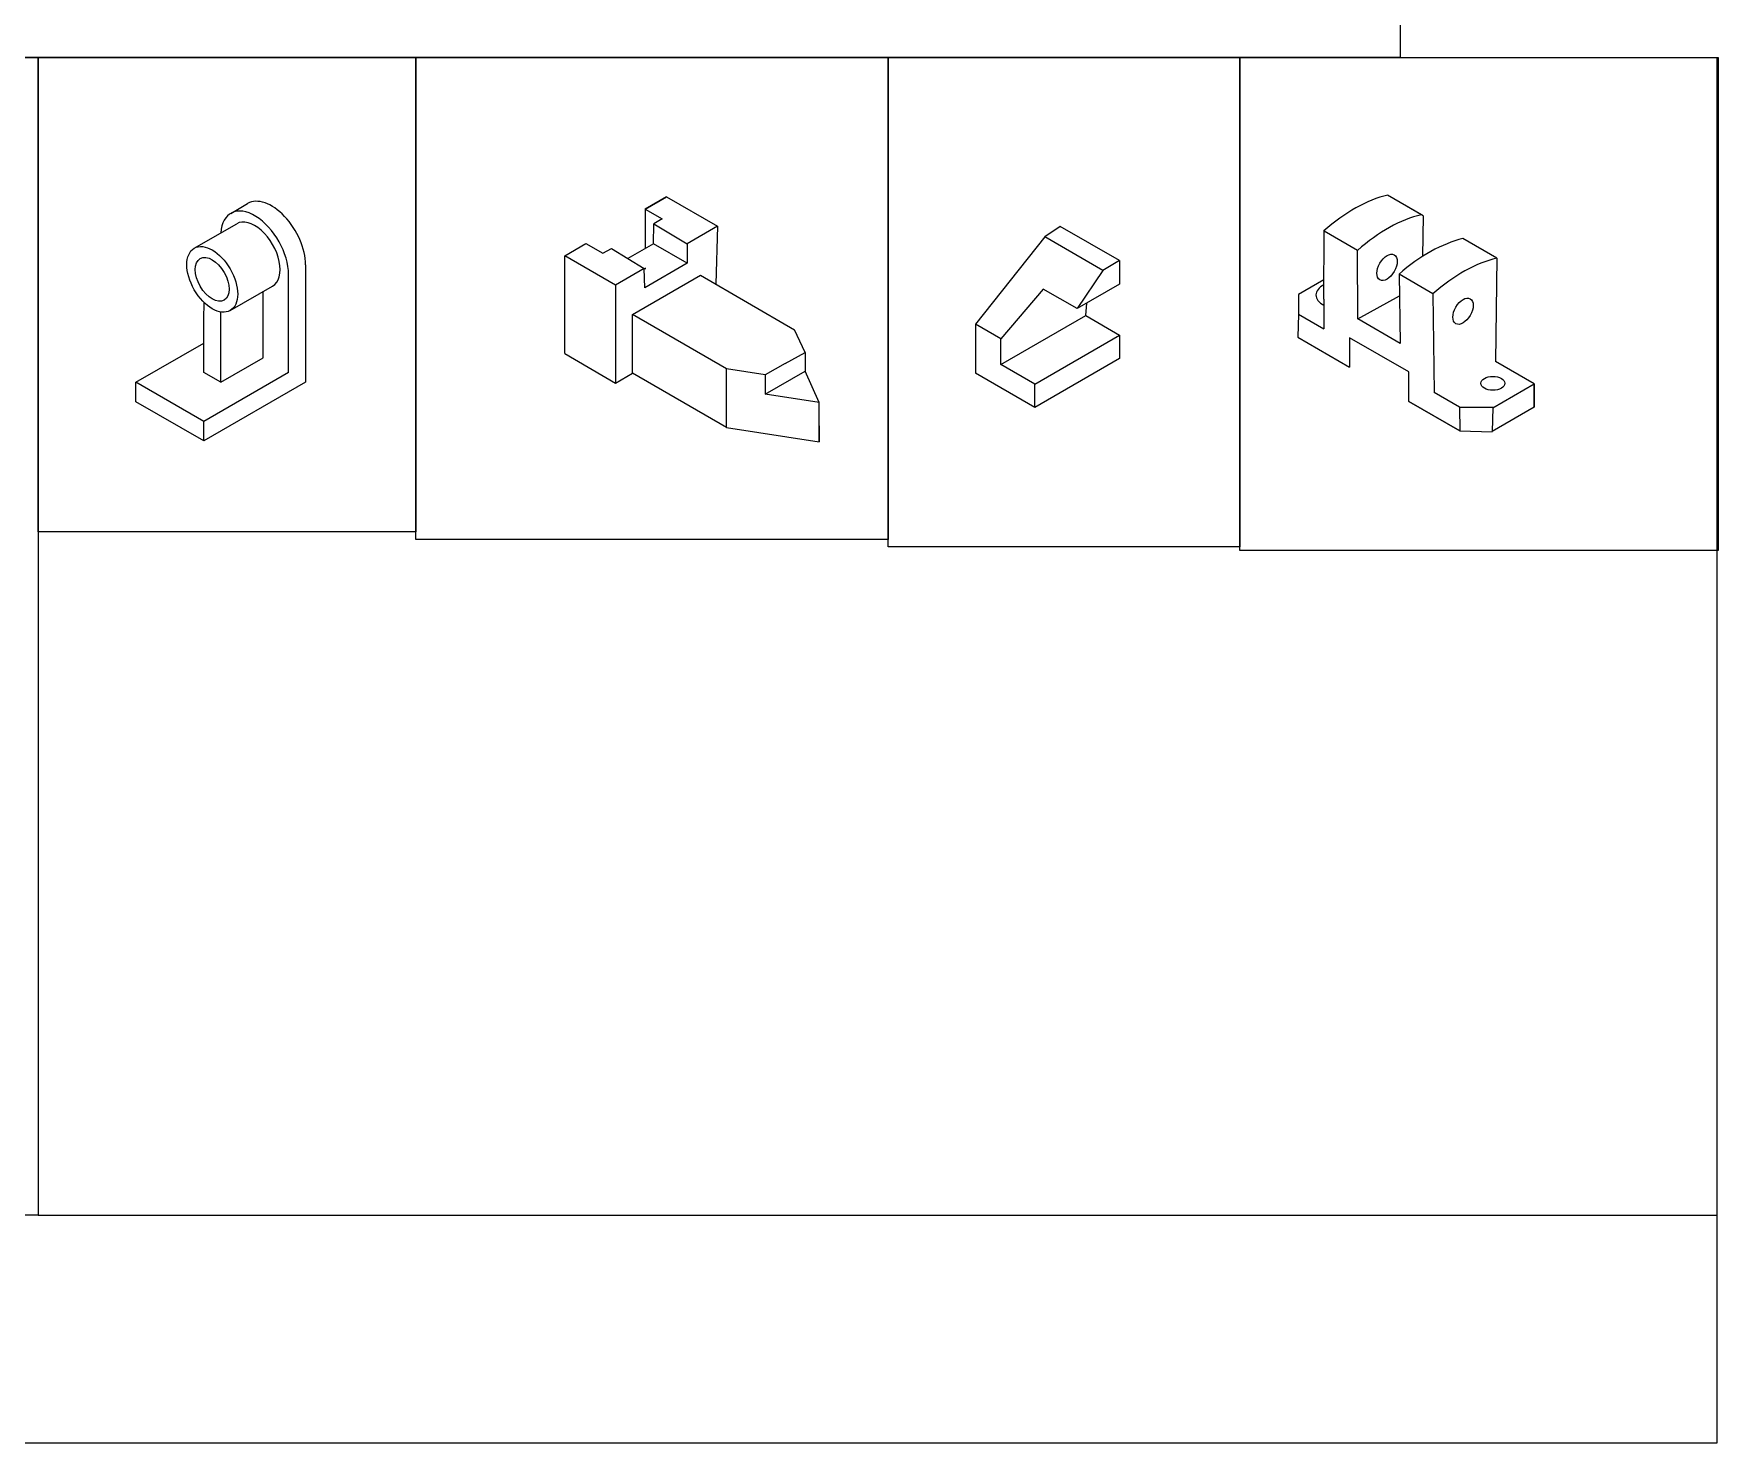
# Model space of a CAD drawing. Header units: millimetres. Extents: x 0 to 5174, y 0 to 1719.
# Drawn here: x 4314 to 5174, y 482 to 1202 of the extents above; entities that cross this region are included whole.
import ezdxf

# ---------------------------------------------------------------- set-up
doc = ezdxf.new("R2010")
doc.units = ezdxf.units.MM

msp = doc.modelspace()

# ---------------------------------------------------------------- linework, layer by layer
for p, q in [((4637.485, 1118.744), (4626.659, 1112.494)), ((4626.659, 1112.494), (4637.485, 1118.744)), ((4637.485, 1118.744), (4663.466, 1103.744)), ((5022.842, 1109.66), (5005.521, 1119.66)), ((5023.698, 1109.166), (5005.521, 1119.66)), ((4415.013, 1110.364), (4423.674, 1115.364)), ((4626.659, 1112.494), (4635.32, 1107.494)), ((4396.425, 1092.561), (4418.075, 1105.061)), ((4630.785, 1094.876), (4630.99, 1104.994)), ((4635.32, 1107.494), (4630.99, 1104.994)), ((4630.99, 1104.994), (4648.106, 1094.876)), ((4663.466, 1103.744), (4648.106, 1094.876)), ((4663.466, 1103.744), (4662.671, 1074.203)), ((4838.513, 1103.722), (4830.606, 1098.287)), ((4868.824, 1086.222), (4838.513, 1103.722)), ((4973.027, 1066.462), (4973.218, 1101.311)), ((4973.218, 1101.311), (4973.214, 1101.528)), ((4990.288, 1091.455), (4973.218, 1101.311)), ((5023.698, 1109.166), (5023.421, 1088.35)), ((4585.523, 1088.744), (4596.349, 1094.994)), ((4585.523, 1088.744), (4596.349, 1094.994)), ((4596.349, 1094.994), (4605.009, 1089.994)), ((4605.009, 1089.994), (4609.339, 1092.494)), ((4609.339, 1092.494), (4626.124, 1082.185)), ((4630.785, 1094.876), (4617.731, 1087.339)), ((4648.106, 1084.876), (4630.785, 1094.876)), ((4648.106, 1094.876), (4648.106, 1084.876)), ((4830.606, 1098.287), (4795.212, 1053.722)), ((4860.164, 1081.222), (4830.606, 1098.287)), ((5061.301, 1087.456), (5043.982, 1097.455)), ((4453.242, 1084.151), (4453.242, 1034.151)), ((4585.523, 1038.744), (4585.523, 1088.744)), ((4611.504, 1073.744), (4585.523, 1088.744)), ((4648.106, 1084.876), (4626.455, 1072.376)), ((4868.824, 1086.222), (4860.164, 1081.222)), ((4868.824, 1086.222), (4868.824, 1074.222)), ((4990.347, 1056.462), (4990.288, 1091.455)), ((5061.301, 1087.456), (5060.732, 1034.784)), ((4444.581, 1029.151), (4444.581, 1079.151)), ((4626.124, 1082.185), (4611.504, 1073.744)), ((4620.164, 1058.744), (4654.805, 1078.744)), ((4626.455, 1072.376), (4626.124, 1082.185)), ((4626.659, 1082.494), (4626.659, 1081.856)), ((4654.805, 1078.744), (4702.916, 1050.967)), ((4860.164, 1081.222), (4847.173, 1061.722)), ((4973.081, 1076.375), (4960.104, 1068.882)), ((5028.747, 1069.251), (5011.427, 1079.251)), ((5028.747, 1069.251), (5011.427, 1079.251)), ((5011.427, 1079.251), (5011.998, 1043.962)), ((4414.796, 1060.741), (4436.447, 1073.241)), ((4431.591, 1061.111), (4431.578, 1070.43)), ((4611.504, 1073.744), (4611.504, 1023.744)), ((4620.164, 1058.744), (4637.485, 1068.744)), ((4829.853, 1071.722), (4808.202, 1046.222)), ((4847.173, 1061.722), (4829.853, 1071.722)), ((4868.824, 1074.222), (4847.173, 1061.722)), ((4960.104, 1068.882), (4960.104, 1058.882)), ((4973.027, 1066.462), (4973.005, 1051.434)), ((4990.347, 1056.462), (5011.606, 1068.2)), ((5028.747, 1069.251), (5029.386, 1018.882)), ((4401.28, 1056.264), (4401.422, 1064.87)), ((4409.94, 1056.069), (4409.951, 1060.007)), ((4431.591, 1036.651), (4431.591, 1061.111)), ((4668.107, 1031.064), (4620.164, 1058.744)), ((4620.164, 1028.744), (4620.164, 1058.744)), ((4808.202, 1033.222), (4851.503, 1058.222)), ((4851.503, 1058.222), (4852.003, 1064.51)), ((4851.503, 1058.222), (4868.824, 1048.222)), ((4960.104, 1058.882), (4959.697, 1047.117)), ((4960.104, 1058.882), (4973.005, 1051.434)), ((4401.28, 1029.151), (4401.28, 1056.264)), ((4409.94, 1024.151), (4409.94, 1056.069)), ((4708.241, 1039.381), (4702.916, 1050.967)), ((4808.202, 1046.222), (4795.212, 1053.722)), ((4795.212, 1053.722), (4795.212, 1028.722)), ((5011.998, 1043.962), (4990.347, 1056.462)), ((4366.639, 1024.151), (4401.28, 1044.151)), ((4808.202, 1033.222), (4808.202, 1046.222)), ((4825.523, 1023.222), (4868.824, 1048.222)), ((4868.824, 1048.222), (4868.824, 1036.222)), ((4959.697, 1047.117), (4986.084, 1031.882)), ((5016.395, 1029.382), (4986.084, 1046.882)), ((4986.084, 1046.882), (4986.084, 1031.882)), ((4409.94, 1024.151), (4431.591, 1036.651)), ((4453.242, 1034.151), (4453.242, 1024.151)), ((4585.523, 1038.744), (4611.504, 1023.744)), ((4698.107, 1033.744), (4687.936, 1027.997)), ((4698.107, 1033.744), (4708.241, 1039.381)), ((4708.241, 1039.381), (4708.241, 1029.86)), ((4825.523, 1023.222), (4808.202, 1033.222)), ((4868.824, 1036.222), (4825.523, 1011.222)), ((5080.481, 1023.382), (5060.732, 1034.784)), ((4366.639, 1014.151), (4366.639, 1024.151)), ((4401.28, 1004.151), (4366.639, 1024.151)), ((4444.581, 1029.151), (4401.28, 1004.151)), ((4409.94, 1024.151), (4401.28, 1029.151)), ((4453.242, 1024.151), (4401.28, 994.151)), ((4444.581, 1029.151), (4422.931, 1016.651)), ((4611.504, 1023.744), (4620.164, 1028.744)), ((4668.107, 1001.064), (4620.164, 1028.744)), ((4668.107, 1001.064), (4668.107, 1031.064)), ((4687.936, 1027.997), (4668.107, 1031.064)), ((4687.936, 1017.997), (4708.241, 1029.86)), ((4687.936, 1027.997), (4687.936, 1027.997)), ((4687.936, 1027.997), (4687.936, 1017.997)), ((4715.427, 1013.744), (4708.241, 1029.86)), ((4825.523, 1011.222), (4795.212, 1028.722)), ((5016.395, 1014.382), (5016.395, 1029.382)), ((5059.302, 1011.155), (5080.481, 1023.382)), ((5080.481, 1023.382), (5080.481, 1011.382)), ((5080.481, 1011.382), (5080.481, 1023.382)), ((4715.427, 1013.744), (4687.936, 1017.997)), ((4825.523, 1011.222), (4825.523, 1023.222)), ((5042.376, 1011.382), (5029.386, 1018.882)), ((4401.28, 994.151), (4366.639, 1014.151)), ((4715.427, 993.744), (4715.427, 1013.744)), ((5042.545, 999.284), (5016.395, 1014.382)), ((5016.395, 1014.382), (5042.545, 999.284)), ((5042.376, 1011.382), (5059.696, 1011.382)), ((5042.376, 1011.382), (5042.545, 999.284)), ((5080.481, 1011.382), (5058.907, 998.926)), ((5059.302, 1011.155), (5058.907, 998.926)), ((5059.302, 1011.155), (5059.696, 1011.382)), ((5059.696, 1011.382), (5059.302, 1011.155)), ((4401.28, 994.151), (4401.28, 1004.151)), ((4668.107, 1001.064), (4715.427, 993.744)), ((4715.427, 1001.96), (4715.427, 993.744)), ((4715.427, 993.744), (4715.427, 1001.96)), ((5042.545, 999.284), (5058.901, 998.756)), ((4316.775, 598.915), (5173.625, 598.915))]:
    msp.add_line(p, q)
for points in [[(2486.561, 1698.02), (5011.997, 1698.02), (5011.997, 1189.919), (2486.561, 1189.919)], [(5011.997, 1189.919), (2486.561, 1189.919), (2486.561, 1253.478), (5011.997, 1253.478)], [(2486.561, 1189.919), (5173.625, 1189.919), (5173.625, 482.451), (2486.561, 482.451)], [(3821.013, 1189.919), (4316.775, 1189.919), (4316.775, 598.915), (3821.013, 598.915)], [(4316.775, 1189.919), (4509.541, 1189.919), (4509.541, 947.776), (4316.775, 947.776)], [(4509.541, 1189.919), (4750.716, 1189.919), (4750.716, 943.934), (4509.541, 943.934)], [(4750.716, 1189.919), (4930.122, 1189.919), (4930.122, 940.122), (4750.716, 940.122)], [(4930.122, 1189.919), (5174.419, 1189.919), (5174.419, 938.215), (4930.122, 938.215)]]:
    msp.add_lwpolyline(points, close=True)
msp.add_lwpolyline([(4626.659, 1112.494), (4626.524, 1092.416)])
for centre, major_axis, start_param, end_param in [((4435.921, 1094.151), (12.247, -21.213), 7.0685835, 9.424778), ((4988.488, 1042.604), (-42.866, -74.246), 3.6394262, 4.1831661), ((4427.261, 1089.151), (12.247, -21.213), 7.0685835, 10.1475122), ((5005.648, 1032.608), (-42.866, -74.246), 3.6394262, 4.1831661), ((4427.261, 1089.151), (9.186, -15.91), 6.2831853, 9.424778), ((5026.789, 1020.403), (-42.866, -74.246), 3.6394262, 4.1831661), ((5044.108, 1010.403), (-42.866, -74.246), 3.6394262, 4.1831661), ((4981.277, 1068.658), (-12.247, 0), 5.4469566, 7.1144369)]:
    msp.add_ellipse(centre, major_axis=major_axis, ratio=0.5773503, start_param=start_param, end_param=end_param)
for centre, major_axis in [((4405.61, 1076.651), (9.186, -15.91)), ((4405.61, 1076.651), (6.124, -10.607)), ((5005.301, 1082.787), (-3.674, -6.364)), ((5044.108, 1060.382), (-3.674, -6.364)), ((5059.334, 1023.591), (-6.124, 0))]:
    msp.add_ellipse(centre, major_axis=major_axis, ratio=0.5773503)

doc.saveas('drawing.dxf')
